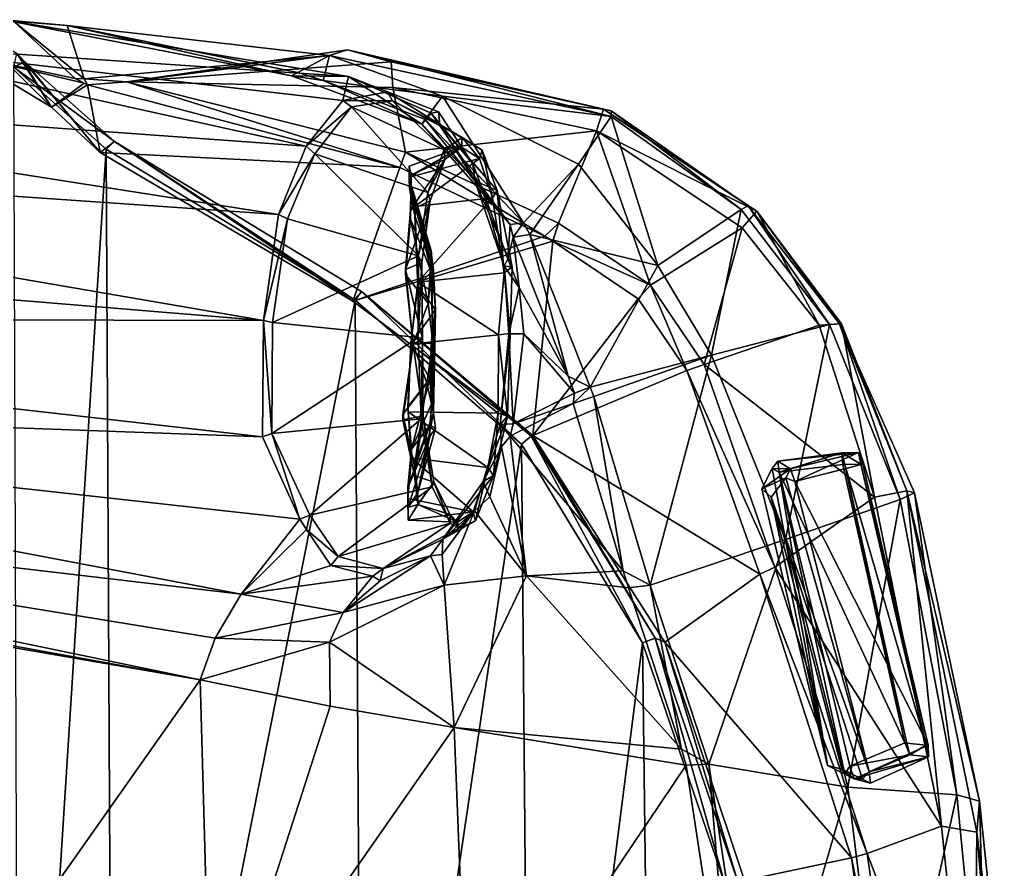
# Model space of a CAD drawing. Header units: metres. Extents: x -7 to 7, y -2.9 to 2.9.
# Drawn here: x 5.344 to 6.986, y 1.075 to 2.48 of the extents above; entities that cross this region are included whole.
import ezdxf

# ---------------------------------------------------------------- set-up
doc = ezdxf.new("R2010")
doc.units = ezdxf.units.M

msp = doc.modelspace()

# ---------------------------------------------------------------- linework, layer by layer
for points in [[(5.88721, 2.38617, -0.027063), (5.31767, 2.4796, -0.194826), (5.03715, 2.44308, 0.310206)], [(5.31767, 2.4796, -0.194826), (5.88721, 2.38617, -0.027063), (5.79309, 2.38686, -0.208376)], [(5.31767, 2.4796, -0.194826), (5.79309, 2.38686, -0.208376), (5.42245, 2.47029, -0.235741)], [(5.33327, 2.47736, -0.23394), (5.31767, 2.4796, -0.194826), (5.42245, 2.47029, -0.235741)], [(5.2534, 2.42108, -0.739787), (5.33327, 2.47736, -0.23394), (5.43533, 2.38238, -0.748806)], [(5.3963, 2.33546, -1.00259), (5.25826, 2.47134, -0.819802), (5.2534, 2.42108, -0.739787)], [(5.25826, 2.47134, -0.819802), (5.3963, 2.33546, -1.00259), (5.33909, 2.4238, -1.30015)], [(5.43533, 2.38238, -0.748806), (5.33327, 2.47736, -0.23394), (5.45036, 2.3819, -0.73064)], [(5.42245, 2.47029, -0.235741), (5.45036, 2.3819, -0.73064), (5.33327, 2.47736, -0.23394)], [(5.80356, 2.39237, -0.246934), (5.85564, 2.42059, -0.332544), (5.42245, 2.47029, -0.235741)], [(5.85564, 2.42059, -0.332544), (5.45036, 2.3819, -0.73064), (5.42245, 2.47029, -0.235741)], [(5.42245, 2.47029, -0.235741), (5.79309, 2.38686, -0.208376), (5.80356, 2.39237, -0.246934)], [(5.81744, 2.27065, 0.468391), (5.03715, 2.44308, 0.310206), (4.38885, 2.37422, 0.600226)], [(5.87757, 2.34641, 0.312729), (5.88721, 2.38617, -0.027063), (5.03715, 2.44308, 0.310206)], [(5.03715, 2.44308, 0.310206), (5.81744, 2.27065, 0.468391), (5.87757, 2.34641, 0.312729)], [(5.52044, 2.37684, -0.744108), (5.88574, 2.42997, -0.424385), (5.95794, 2.41, -0.647994)], [(5.52044, 2.37684, -0.744108), (5.85564, 2.42059, -0.332544), (5.88574, 2.42997, -0.424385)], [(6.32128, 2.31966, -0.350975), (5.88574, 2.42997, -0.424385), (5.85564, 2.42059, -0.332544)], [(5.88574, 2.42997, -0.424385), (6.32128, 2.31966, -0.350975), (6.32148, 2.32911, -0.424405)], [(6.32148, 2.32911, -0.424405), (5.95794, 2.41, -0.647994), (5.88574, 2.42997, -0.424385)], [(5.45041, 2.37497, -0.769), (5.2534, 2.42108, -0.739787), (5.43533, 2.38238, -0.748806)], [(5.2534, 2.42108, -0.739787), (5.45041, 2.37497, -0.769), (5.3963, 2.33546, -1.00259)], [(5.33909, 2.4238, -1.30015), (5.35205, 2.41023, -1.30528), (5.33394, 2.4013, -1.31795)], [(5.35205, 2.41023, -1.30528), (5.33909, 2.4238, -1.30015), (5.34563, 2.41667, -1.30074)], [(5.33909, 2.4238, -1.30015), (5.3963, 2.33546, -1.00259), (5.34563, 2.41667, -1.30074)], [(5.34563, 2.41667, -1.30074), (5.47668, 2.26016, -1.11793), (5.35205, 2.41023, -1.30528)], [(5.47668, 2.26016, -1.11793), (5.34563, 2.41667, -1.30074), (5.3963, 2.33546, -1.00259)], [(5.85564, 2.42059, -0.332544), (5.52044, 2.37684, -0.744108), (5.45036, 2.3819, -0.73064)], [(5.8453, 2.3793, -0.245663), (5.85564, 2.42059, -0.332544), (5.80356, 2.39237, -0.246934)], [(6.04276, 2.35336, -0.303014), (5.85564, 2.42059, -0.332544), (5.8453, 2.3793, -0.245663)], [(6.04276, 2.35336, -0.303014), (6.32128, 2.31966, -0.350975), (5.85564, 2.42059, -0.332544)], [(5.50044, 2.27827, -1.36819), (5.33394, 2.4013, -1.31795), (5.35205, 2.41023, -1.30528)], [(5.48645, 2.26574, -1.38755), (5.33394, 2.4013, -1.31795), (5.50044, 2.27827, -1.36819)], [(5.48645, 2.26574, -1.38755), (5.34239, 0, -1.31907), (5.33394, 2.4013, -1.31795)], [(5.50044, 2.27827, -1.36819), (5.35205, 2.41023, -1.30528), (5.47668, 2.26016, -1.11793)], [(5.52044, 2.37684, -0.744108), (5.95794, 2.41, -0.647994), (5.9602, 2.36755, -0.727463)], [(6.3088, 2.33189, -0.648006), (5.9602, 2.36755, -0.727463), (5.95794, 2.41, -0.647994)], [(5.95794, 2.41, -0.647994), (6.32148, 2.32911, -0.424405), (6.3088, 2.33189, -0.648006)], [(5.45603, 2.37194, -0.769387), (5.43533, 2.38238, -0.748806), (5.45036, 2.3819, -0.73064)], [(5.43533, 2.38238, -0.748806), (5.45603, 2.37194, -0.769387), (5.45041, 2.37497, -0.769)], [(5.45603, 2.37194, -0.769387), (5.45036, 2.3819, -0.73064), (5.52044, 2.37684, -0.744108)], [(5.79309, 2.38686, -0.208376), (5.8453, 2.3793, -0.245663), (5.80356, 2.39237, -0.246934)], [(5.88721, 2.38617, -0.027063), (6.00839, 2.30715, -0.21572), (5.79309, 2.38686, -0.208376)], [(5.79309, 2.38686, -0.208376), (6.00839, 2.30715, -0.21572), (5.8453, 2.3793, -0.245663)], [(5.88721, 2.38617, -0.027063), (5.87757, 2.34641, 0.312729), (5.95156, 2.36037, 0.184001)], [(6.03578, 2.32732, 0.027874), (5.88721, 2.38617, -0.027063), (5.95156, 2.36037, 0.184001)], [(6.02352, 2.3254, -0.085141), (6.00839, 2.30715, -0.21572), (5.88721, 2.38617, -0.027063)], [(5.88721, 2.38617, -0.027063), (6.03578, 2.32732, 0.027874), (6.02352, 2.3254, -0.085141)], [(5.77132, 2.15752, 0.572927), (4.38885, 2.37422, 0.600226), (4.02586, 2.27837, 0.710255)], [(4.38885, 2.37422, 0.600226), (5.77132, 2.15752, 0.572927), (5.81744, 2.27065, 0.468391)], [(5.45603, 2.37194, -0.769387), (5.3963, 2.33546, -1.00259), (5.45041, 2.37497, -0.769)], [(5.47668, 2.26016, -1.11793), (5.3963, 2.33546, -1.00259), (5.45603, 2.37194, -0.769387)], [(5.52044, 2.37684, -0.744108), (5.97175, 2.23556, -0.826827), (5.45603, 2.37194, -0.769387)], [(5.97175, 2.23556, -0.826827), (5.47668, 2.26016, -1.11793), (5.45603, 2.37194, -0.769387)], [(5.9602, 2.36755, -0.727463), (5.98151, 2.26065, -0.800653), (5.52044, 2.37684, -0.744108)], [(5.97175, 2.23556, -0.826827), (5.52044, 2.37684, -0.744108), (5.98151, 2.26065, -0.800653)], [(6.01372, 2.31456, -0.250856), (6.04276, 2.35336, -0.303014), (5.8453, 2.3793, -0.245663)], [(5.8453, 2.3793, -0.245663), (6.00839, 2.30715, -0.21572), (6.01372, 2.31456, -0.250856)], [(6.29693, 2.29595, -0.727467), (5.98151, 2.26065, -0.800653), (5.9602, 2.36755, -0.727463)], [(5.9602, 2.36755, -0.727463), (6.3088, 2.33189, -0.648006), (6.29693, 2.29595, -0.727467)], [(5.95156, 2.36037, 0.184001), (5.87757, 2.34641, 0.312729), (5.95992, 2.34586, 0.203055)], [(6.03578, 2.32732, 0.027874), (5.95156, 2.36037, 0.184001), (6.03837, 2.30671, 0.049774)], [(6.03837, 2.30671, 0.049774), (5.95156, 2.36037, 0.184001), (5.95992, 2.34586, 0.203055)], [(6.17658, 2.14403, -0.259819), (6.04276, 2.35336, -0.303014), (6.01372, 2.31456, -0.250856)], [(6.26754, 2.241, -0.303013), (6.32128, 2.31966, -0.350975), (6.04276, 2.35336, -0.303014)], [(6.04276, 2.35336, -0.303014), (6.17658, 2.14403, -0.259819), (6.26754, 2.241, -0.303013)], [(5.87757, 2.34641, 0.312729), (5.81744, 2.27065, 0.468391), (5.8922, 2.33566, 0.315425)], [(5.8922, 2.33566, 0.315425), (5.81744, 2.27065, 0.468391), (5.83137, 2.25832, 0.47012)], [(6.01814, 2.19408, 0.451953), (5.8922, 2.33566, 0.315425), (5.83137, 2.25832, 0.47012)], [(5.95992, 2.34586, 0.203055), (5.87757, 2.34641, 0.312729), (5.8922, 2.33566, 0.315425)], [(6.04555, 2.26493, 0.337842), (5.95992, 2.34586, 0.203055), (5.8922, 2.33566, 0.315425)], [(5.8922, 2.33566, 0.315425), (6.01814, 2.19408, 0.451953), (6.04555, 2.26493, 0.337842)], [(6.07522, 2.28487, 0.231), (6.03837, 2.30671, 0.049774), (5.95992, 2.34586, 0.203055)], [(5.95992, 2.34586, 0.203055), (6.04555, 2.26493, 0.337842), (6.07522, 2.28487, 0.231)], [(6.56213, 2.1632, -0.648007), (6.29693, 2.29595, -0.727467), (6.3088, 2.33189, -0.648006)], [(6.54789, 2.17213, -0.424416), (6.3088, 2.33189, -0.648006), (6.32148, 2.32911, -0.424405)], [(6.3088, 2.33189, -0.648006), (6.54789, 2.17213, -0.424416), (6.56213, 2.1632, -0.648007)], [(6.10683, 2.20396, -0.100036), (6.00839, 2.30715, -0.21572), (6.02352, 2.3254, -0.085141)], [(6.09254, 2.24155, -0.080514), (6.02352, 2.3254, -0.085141), (6.03578, 2.32732, 0.027874)], [(6.10683, 2.20396, -0.100036), (6.02352, 2.3254, -0.085141), (6.09254, 2.24155, -0.080514)], [(6.03837, 2.30671, 0.049774), (6.09254, 2.24155, -0.080514), (6.03578, 2.32732, 0.027874)], [(6.3985, 2.07325, -0.303011), (6.32128, 2.31966, -0.350975), (6.26754, 2.241, -0.303013)], [(6.53593, 2.16605, -0.350975), (6.32148, 2.32911, -0.424405), (6.32128, 2.31966, -0.350975)], [(6.32128, 2.31966, -0.350975), (6.3985, 2.07325, -0.303011), (6.53593, 2.16605, -0.350975)], [(6.32148, 2.32911, -0.424405), (6.53593, 2.16605, -0.350975), (6.54789, 2.17213, -0.424416)], [(6.00839, 2.30715, -0.21572), (6.15421, 2.14099, -0.23202), (6.01372, 2.31456, -0.250856)], [(6.00839, 2.30715, -0.21572), (6.10683, 2.20396, -0.100036), (6.15421, 2.14099, -0.23202)], [(6.01372, 2.31456, -0.250856), (6.15421, 2.14099, -0.23202), (6.17658, 2.14403, -0.259819)], [(6.10828, 2.26426, 0.096386), (6.13295, 2.1972, 0.003499), (6.03837, 2.30671, 0.049774)], [(6.03837, 2.30671, 0.049774), (6.13295, 2.1972, 0.003499), (6.09606, 2.21325, -0.062831)], [(6.03837, 2.30671, 0.049774), (6.07522, 2.28487, 0.231), (6.10828, 2.26426, 0.096386)], [(6.09254, 2.24155, -0.080514), (6.03837, 2.30671, 0.049774), (6.09606, 2.21325, -0.062831)], [(5.98151, 2.26065, -0.800653), (6.29693, 2.29595, -0.727467), (6.23413, 2.14356, -0.800653)], [(6.04555, 2.26493, 0.337842), (6.07385, 2.26898, 0.232135), (6.07522, 2.28487, 0.231)], [(6.07385, 2.26898, 0.232135), (6.1038, 2.25014, 0.106603), (6.07522, 2.28487, 0.231)], [(6.07522, 2.28487, 0.231), (6.1038, 2.25014, 0.106603), (6.10828, 2.26426, 0.096386)], [(6.29693, 2.29595, -0.727467), (6.3863, 2.04063, -0.800653), (6.23413, 2.14356, -0.800653)], [(6.53798, 2.13595, -0.727466), (6.3863, 2.04063, -0.800653), (6.29693, 2.29595, -0.727467)], [(6.29693, 2.29595, -0.727467), (6.56213, 2.1632, -0.648007), (6.53798, 2.13595, -0.727466)], [(5.7465, 1.98253, 0.622649), (4.02586, 2.27837, 0.710255), (4.02454, 2.12474, 0.761832)], [(4.02586, 2.27837, 0.710255), (5.7465, 1.98253, 0.622649), (5.77132, 2.15752, 0.572927)], [(5.34239, 0, -1.31907), (5.48645, 2.26574, -1.38755), (5.49795, 0, -1.43199)], [(5.89452, 2.01462, -1.19202), (5.50044, 2.27827, -1.36819), (5.47668, 2.26016, -1.11793)], [(5.50044, 2.27827, -1.36819), (5.89837, 2.01588, -1.38753), (5.48645, 2.26574, -1.38755)], [(5.89837, 2.01588, -1.38753), (5.49795, 0, -1.43199), (5.48645, 2.26574, -1.38755)], [(5.89837, 2.01588, -1.38753), (5.50044, 2.27827, -1.36819), (5.9087, 2.03054, -1.36819)], [(5.50044, 2.27827, -1.36819), (5.89452, 2.01462, -1.19202), (5.9087, 2.03054, -1.36819)], [(5.81744, 2.27065, 0.468391), (5.77132, 2.15752, 0.572927), (5.83137, 2.25832, 0.47012)], [(5.98769, 2.23767, 0.214725), (5.98824, 2.21969, 0.108487), (6.07385, 2.26898, 0.232135)], [(6.07385, 2.26898, 0.232135), (5.99062, 2.22262, 0.315754), (5.98769, 2.23767, 0.214725)], [(6.07385, 2.26898, 0.232135), (5.98824, 2.21969, 0.108487), (6.1038, 2.25014, 0.106603)], [(5.99062, 2.22262, 0.315754), (6.07385, 2.26898, 0.232135), (6.04623, 2.24854, 0.334601)], [(6.04623, 2.24854, 0.334601), (6.07385, 2.26898, 0.232135), (6.04555, 2.26493, 0.337842)], [(5.47668, 2.26016, -1.11793), (5.97175, 2.23556, -0.826827), (5.89452, 2.01462, -1.19202)], [(5.83137, 2.25832, 0.47012), (5.77132, 2.15752, 0.572927), (5.78614, 2.15075, 0.567888)], [(6.00305, 2.08933, 0.528385), (5.83137, 2.25832, 0.47012), (5.78614, 2.15075, 0.567888)], [(5.83137, 2.25832, 0.47012), (6.00305, 2.08933, 0.528385), (6.01814, 2.19408, 0.451953)], [(5.98151, 2.26065, -0.800653), (6.21162, 2.1221, -0.826828), (5.97175, 2.23556, -0.826827)], [(6.21162, 2.1221, -0.826828), (5.98151, 2.26065, -0.800653), (6.23413, 2.14356, -0.800653)], [(5.98824, 2.21969, 0.108487), (5.99673, 2.17094, 0.021617), (6.1038, 2.25014, 0.106603)], [(6.1038, 2.25014, 0.106603), (5.99673, 2.17094, 0.021617), (6.12508, 2.18523, 0.017271)], [(6.01814, 2.19408, 0.451953), (6.04623, 2.24854, 0.334601), (6.04555, 2.26493, 0.337842)], [(6.1038, 2.25014, 0.106603), (6.12508, 2.18523, 0.017271), (6.10828, 2.26426, 0.096386)], [(6.10828, 2.26426, 0.096386), (6.12508, 2.18523, 0.017271), (6.13295, 2.1972, 0.003499)], [(6.21162, 2.1221, -0.826828), (5.89452, 2.01462, -1.19202), (5.97175, 2.23556, -0.826827)], [(5.98769, 2.23767, 0.214725), (5.99067, 2.20341, 0.308927), (5.98768, 2.21742, 0.214926)], [(5.98817, 2.20053, 0.115243), (5.98769, 2.23767, 0.214725), (5.98768, 2.21742, 0.214926)], [(5.98824, 2.21969, 0.108487), (5.98769, 2.23767, 0.214725), (5.98817, 2.20053, 0.115243)], [(5.99067, 2.20341, 0.308927), (5.98769, 2.23767, 0.214725), (5.99062, 2.22262, 0.315754)], [(5.98966, 2.16505, 0.412889), (6.04623, 2.24854, 0.334601), (6.02225, 2.18059, 0.438539)], [(6.04623, 2.24854, 0.334601), (5.98966, 2.16505, 0.412889), (5.99062, 2.22262, 0.315754)], [(6.02225, 2.18059, 0.438539), (6.04623, 2.24854, 0.334601), (6.01814, 2.19408, 0.451953)], [(6.09606, 2.21325, -0.062831), (6.10683, 2.20396, -0.100036), (6.09254, 2.24155, -0.080514)], [(6.18666, 2.12467, -0.25773), (6.26754, 2.241, -0.303013), (6.17658, 2.14403, -0.259819)], [(6.3985, 2.07325, -0.303011), (6.26754, 2.241, -0.303013), (6.18666, 2.12467, -0.25773)], [(5.98768, 2.21742, 0.214926), (6.02445, 2.09424, 0.268154), (6.02273, 2.10226, 0.214314)], [(5.98817, 2.20053, 0.115243), (5.98768, 2.21742, 0.214926), (6.02301, 2.09259, 0.15722)], [(6.02445, 2.09424, 0.268154), (5.98768, 2.21742, 0.214926), (5.99067, 2.20341, 0.308927)], [(6.02301, 2.09259, 0.15722), (5.98768, 2.21742, 0.214926), (6.02273, 2.10226, 0.214314)], [(5.9966, 2.15594, 0.035747), (5.98824, 2.21969, 0.108487), (5.98817, 2.20053, 0.115243)], [(5.99673, 2.17094, 0.021617), (5.98824, 2.21969, 0.108487), (5.9966, 2.15594, 0.035747)], [(5.98978, 2.14986, 0.399271), (5.99062, 2.22262, 0.315754), (5.98966, 2.16505, 0.412889)], [(5.99062, 2.22262, 0.315754), (5.98978, 2.14986, 0.399271), (5.99067, 2.20341, 0.308927)], [(5.9966, 2.15594, 0.035747), (5.98817, 2.20053, 0.115243), (6.02784, 2.06704, 0.111688)], [(6.02784, 2.06704, 0.111688), (5.98817, 2.20053, 0.115243), (6.02301, 2.09259, 0.15722)], [(6.02393, 2.06357, 0.319899), (5.99067, 2.20341, 0.308927), (5.98978, 2.14986, 0.399271)], [(5.99067, 2.20341, 0.308927), (6.02393, 2.06357, 0.319899), (6.02445, 2.09424, 0.268154)], [(6.13295, 2.1972, 0.003499), (6.15776, 2.07098, -0.086109), (6.09606, 2.21325, -0.062831)], [(6.09606, 2.21325, -0.062831), (6.15776, 2.07098, -0.086109), (6.14458, 2.07256, -0.129635)], [(6.09606, 2.21325, -0.062831), (6.14458, 2.07256, -0.129635), (6.10683, 2.20396, -0.100036)], [(6.15068, 2.08441, -0.157817), (6.15421, 2.14099, -0.23202), (6.10683, 2.20396, -0.100036)], [(6.10683, 2.20396, -0.100036), (6.14458, 2.07256, -0.129635), (6.15068, 2.08441, -0.157817)], [(5.99673, 2.17094, 0.021617), (6.00195, 2.04609, -0.058689), (6.12508, 2.18523, 0.017271)], [(6.12508, 2.18523, 0.017271), (6.00195, 2.04609, -0.058689), (6.14453, 2.06146, -0.066966)], [(6.00305, 2.08933, 0.528385), (6.02225, 2.18059, 0.438539), (6.01814, 2.19408, 0.451953)], [(6.12508, 2.18523, 0.017271), (6.14453, 2.06146, -0.066966), (6.13295, 2.1972, 0.003499)], [(6.13295, 2.1972, 0.003499), (6.14453, 2.06146, -0.066966), (6.15776, 2.07098, -0.086109)], [(5.98112, 2.0669, 0.486441), (6.02225, 2.18059, 0.438539), (6.00838, 2.07827, 0.512104)], [(6.02225, 2.18059, 0.438539), (5.98112, 2.0669, 0.486441), (5.98966, 2.16505, 0.412889)], [(5.9966, 2.15594, 0.035747), (6.00195, 2.04609, -0.058689), (5.99673, 2.17094, 0.021617)], [(6.00838, 2.07827, 0.512104), (6.02225, 2.18059, 0.438539), (6.00305, 2.08933, 0.528385)], [(6.68214, 1.9761, -0.350979), (6.54789, 2.17213, -0.424416), (6.53593, 2.16605, -0.350975)], [(6.54789, 2.17213, -0.424416), (6.68214, 1.9761, -0.350979), (6.69891, 1.97686, -0.424405)], [(6.69891, 1.97686, -0.424405), (6.56213, 2.1632, -0.648007), (6.54789, 2.17213, -0.424416)], [(5.77132, 2.15752, 0.572927), (5.7465, 1.98253, 0.622649), (5.78614, 2.15075, 0.567888)], [(5.78614, 2.15075, 0.567888), (5.7465, 1.98253, 0.622649), (5.76163, 1.97889, 0.616111)], [(5.76163, 1.97889, 0.616111), (6.00305, 2.08933, 0.528385), (5.78614, 2.15075, 0.567888)], [(5.9813, 2.0585, 0.467653), (5.98966, 2.16505, 0.412889), (5.98112, 2.0669, 0.486441)], [(5.98966, 2.16505, 0.412889), (5.9813, 2.0585, 0.467653), (5.98978, 2.14986, 0.399271)], [(6.00195, 2.04609, -0.058689), (5.9966, 2.15594, 0.035747), (6.00177, 2.03915, -0.03931)], [(6.02784, 2.06704, 0.111688), (6.00177, 2.03915, -0.03931), (5.9966, 2.15594, 0.035747)], [(6.48697, 1.92512, -0.303011), (6.53593, 2.16605, -0.350975), (6.3985, 2.07325, -0.303011)], [(6.53593, 2.16605, -0.350975), (6.48697, 1.92512, -0.303011), (6.68214, 1.9761, -0.350979)], [(6.56213, 2.1632, -0.648007), (6.66514, 1.97451, -0.727465), (6.53798, 2.13595, -0.727466)], [(6.70208, 1.97682, -0.648009), (6.66514, 1.97451, -0.727465), (6.56213, 2.1632, -0.648007)], [(6.56213, 2.1632, -0.648007), (6.69891, 1.97686, -0.424405), (6.70208, 1.97682, -0.648009)], [(6.01907, 2.01124, 0.359066), (5.98978, 2.14986, 0.399271), (5.9813, 2.0585, 0.467653)], [(5.98978, 2.14986, 0.399271), (6.01907, 2.01124, 0.359066), (6.02393, 2.06357, 0.319899)], [(6.15421, 2.14099, -0.23202), (6.15068, 2.08441, -0.157817), (6.15916, 2.12043, -0.234437)], [(6.15916, 2.12043, -0.234437), (6.17658, 2.14403, -0.259819), (6.15421, 2.14099, -0.23202)], [(6.17658, 2.14403, -0.259819), (6.15916, 2.12043, -0.234437), (6.18666, 2.12467, -0.25773)], [(6.23413, 2.14356, -0.800653), (6.22503, 2.11361, -0.826827), (6.21162, 2.1221, -0.826828)], [(6.23413, 2.14356, -0.800653), (6.3863, 2.04063, -0.800653), (6.22503, 2.11361, -0.826827)], [(6.53798, 2.13595, -0.727466), (6.47474, 1.90961, -0.800653), (6.3863, 2.04063, -0.800653)], [(6.66514, 1.97451, -0.727465), (6.47474, 1.90961, -0.800653), (6.53798, 2.13595, -0.727466)], [(4.0147, 1.98619, 0.746712), (5.7465, 1.98253, 0.622649), (4.02454, 2.12474, 0.761832)], [(6.22503, 2.11361, -0.826827), (5.89452, 2.01462, -1.19202), (6.21162, 2.1221, -0.826828)], [(6.16951, 2.0372, -0.174251), (6.15916, 2.12043, -0.234437), (6.15068, 2.08441, -0.157817)], [(6.15916, 2.12043, -0.234437), (6.25008, 1.89037, -0.224911), (6.18666, 2.12467, -0.25773)], [(6.25008, 1.89037, -0.224911), (6.15916, 2.12043, -0.234437), (6.16951, 2.0372, -0.174251)], [(6.28654, 1.87194, -0.247266), (6.3985, 2.07325, -0.303011), (6.18666, 2.12467, -0.25773)], [(6.18666, 2.12467, -0.25773), (6.25008, 1.89037, -0.224911), (6.28654, 1.87194, -0.247266)], [(6.19163, 1.7921, -1.21281), (5.89452, 2.01462, -1.19202), (6.22503, 2.11361, -0.826827)], [(6.02273, 2.10226, 0.214314), (6.02784, 2.06704, 0.111688), (6.02301, 2.09259, 0.15722)], [(6.02273, 2.10226, 0.214314), (6.0308, 2.00015, 0.068698), (6.02784, 2.06704, 0.111688)], [(6.02635, 1.94513, 0.372244), (6.02273, 2.10226, 0.214314), (6.02445, 2.09424, 0.268154)], [(6.02635, 1.94513, 0.372244), (6.0308, 2.00015, 0.068698), (6.02273, 2.10226, 0.214314)], [(6.36574, 2.01813, -0.826827), (6.19163, 1.7921, -1.21281), (6.22503, 2.11361, -0.826827)], [(6.22503, 2.11361, -0.826827), (6.3863, 2.04063, -0.800653), (6.36574, 2.01813, -0.826827)], [(6.00221, 1.95424, 0.554858), (6.00305, 2.08933, 0.528385), (5.76163, 1.97889, 0.616111)], [(6.00221, 1.95424, 0.554858), (6.00838, 2.07827, 0.512104), (6.00305, 2.08933, 0.528385)], [(6.01907, 2.01124, 0.359066), (6.02445, 2.09424, 0.268154), (6.02393, 2.06357, 0.319899)], [(6.02635, 1.94513, 0.372244), (6.02445, 2.09424, 0.268154), (6.01907, 2.01124, 0.359066)], [(6.00973, 1.95271, 0.538199), (5.98112, 2.0669, 0.486441), (6.00838, 2.07827, 0.512104)], [(6.00973, 1.95271, 0.538199), (6.00838, 2.07827, 0.512104), (6.00221, 1.95424, 0.554858)], [(6.14453, 2.06146, -0.066966), (6.15414, 1.96077, -0.108212), (6.15776, 2.07098, -0.086109)], [(6.14458, 2.07256, -0.129635), (6.16951, 2.0372, -0.174251), (6.15068, 2.08441, -0.157817)], [(6.15776, 2.07098, -0.086109), (6.15414, 1.96077, -0.108212), (6.14458, 2.07256, -0.129635)], [(6.14458, 2.07256, -0.129635), (6.15414, 1.96077, -0.108212), (6.15195, 1.96036, -0.153327)], [(6.14458, 2.07256, -0.129635), (6.15195, 1.96036, -0.153327), (6.16951, 2.0372, -0.174251)], [(6.28654, 1.87194, -0.247266), (6.48697, 1.92512, -0.303011), (6.3985, 2.07325, -0.303011)], [(5.9938, 1.9426, 0.511295), (5.98112, 2.0669, 0.486441), (6.00973, 1.95271, 0.538199)], [(5.98112, 2.0669, 0.486441), (5.9938, 1.9426, 0.511295), (5.9813, 2.0585, 0.467653)], [(5.9813, 2.0585, 0.467653), (5.9938, 1.9426, 0.511295), (5.99399, 1.94308, 0.490662)], [(5.9813, 2.0585, 0.467653), (5.99399, 1.94308, 0.490662), (6.01907, 2.01124, 0.359066)], [(6.00177, 2.03915, -0.03931), (6.02784, 2.06704, 0.111688), (6.0308, 2.00015, 0.068698)], [(6.00195, 2.04609, -0.058689), (6.13533, 1.95883, -0.08613), (6.14453, 2.06146, -0.066966)], [(6.15414, 1.96077, -0.108212), (6.14453, 2.06146, -0.066966), (6.13533, 1.95883, -0.08613)], [(5.99014, 1.94327, -0.070664), (6.00177, 2.03915, -0.03931), (5.98995, 1.94412, -0.050422)], [(6.0308, 2.00015, 0.068698), (5.98995, 1.94412, -0.050422), (6.00177, 2.03915, -0.03931)], [(6.13533, 1.95883, -0.08613), (6.00195, 2.04609, -0.058689), (5.99014, 1.94327, -0.070664)], [(6.00177, 2.03915, -0.03931), (5.99014, 1.94327, -0.070664), (6.00195, 2.04609, -0.058689)], [(6.16951, 2.0372, -0.174251), (6.15195, 1.96036, -0.153327), (6.17718, 1.96023, -0.174806)], [(6.17718, 1.96023, -0.174806), (6.25008, 1.89037, -0.224911), (6.16951, 2.0372, -0.174251)], [(6.3863, 2.04063, -0.800653), (6.4464, 1.89957, -0.826828), (6.36574, 2.01813, -0.826827)], [(6.4464, 1.89957, -0.826828), (6.3863, 2.04063, -0.800653), (6.47474, 1.90961, -0.800653)], [(6.19163, 1.7921, -1.21281), (5.9087, 2.03054, -1.36819), (5.89452, 2.01462, -1.19202)], [(5.9087, 2.03054, -1.36819), (6.17328, 1.7782, -1.38749), (5.89837, 2.01588, -1.38753)], [(6.17328, 1.7782, -1.38749), (5.9087, 2.03054, -1.36819), (6.18899, 1.79141, -1.36819)], [(5.9087, 2.03054, -1.36819), (6.19163, 1.7921, -1.21281), (6.18899, 1.79141, -1.36819)], [(5.49795, 0, -1.43199), (5.89837, 2.01588, -1.38753), (5.91012, 0, -1.41122)], [(6.17328, 1.7782, -1.38749), (5.91012, 0, -1.41122), (5.89837, 2.01588, -1.38753)], [(6.01907, 2.01124, 0.359066), (5.99399, 1.94308, 0.490662), (6.02635, 1.94513, 0.372244)], [(6.4464, 1.89957, -0.826828), (6.19163, 1.7921, -1.21281), (6.36574, 2.01813, -0.826827)], [(5.98995, 1.94412, -0.050422), (6.0308, 2.00015, 0.068698), (6.02403, 1.94573, 0.062333)], [(6.0308, 2.00015, 0.068698), (6.02475, 1.84581, 0.103784), (6.02403, 1.94573, 0.062333)], [(6.0308, 2.00015, 0.068698), (6.02757, 1.83001, 0.322669), (6.02475, 1.84581, 0.103784)], [(6.02635, 1.94513, 0.372244), (6.02757, 1.83001, 0.322669), (6.0308, 2.00015, 0.068698)], [(4.00593, 1.85369, 0.686604), (5.74496, 1.79006, 0.590798), (4.0147, 1.98619, 0.746712)], [(5.74496, 1.79006, 0.590798), (5.7465, 1.98253, 0.622649), (4.0147, 1.98619, 0.746712)], [(5.76066, 1.79572, 0.585585), (5.7465, 1.98253, 0.622649), (5.74496, 1.79006, 0.590798)], [(5.7465, 1.98253, 0.622649), (5.76066, 1.79572, 0.585585), (5.76163, 1.97889, 0.616111)], [(5.76066, 1.79572, 0.585585), (6.00221, 1.95424, 0.554858), (5.76163, 1.97889, 0.616111)], [(6.75661, 1.69034, -0.727468), (6.47474, 1.90961, -0.800653), (6.66514, 1.97451, -0.727465)], [(6.60953, 1.62052, -0.303013), (6.68214, 1.9761, -0.350979), (6.48697, 1.92512, -0.303011)], [(6.68214, 1.9761, -0.350979), (6.60953, 1.62052, -0.303013), (6.79867, 1.68653, -0.35098)], [(6.70208, 1.97682, -0.648009), (6.75661, 1.69034, -0.727468), (6.66514, 1.97451, -0.727465)], [(6.79867, 1.68653, -0.35098), (6.69891, 1.97686, -0.424405), (6.68214, 1.9761, -0.350979)], [(6.69891, 1.97686, -0.424405), (6.79867, 1.68653, -0.35098), (6.82252, 1.69773, -0.424417)], [(6.82252, 1.69773, -0.424417), (6.80977, 1.70051, -0.648008), (6.69891, 1.97686, -0.424405)], [(6.69891, 1.97686, -0.424405), (6.80977, 1.70051, -0.648008), (6.70208, 1.97682, -0.648009)], [(6.80977, 1.70051, -0.648008), (6.75661, 1.69034, -0.727468), (6.70208, 1.97682, -0.648009)], [(6.00221, 1.95424, 0.554858), (5.76066, 1.79572, 0.585585), (6.00712, 1.81969, 0.515476)], [(5.99014, 1.94327, -0.070664), (6.13447, 1.82948, -0.052634), (6.13533, 1.95883, -0.08613)], [(6.00221, 1.95424, 0.554858), (6.00712, 1.81969, 0.515476), (6.00973, 1.95271, 0.538199)], [(6.15009, 1.82435, -0.072114), (6.13533, 1.95883, -0.08613), (6.13447, 1.82948, -0.052634)], [(6.13533, 1.95883, -0.08613), (6.15009, 1.82435, -0.072114), (6.15414, 1.96077, -0.108212)], [(6.15414, 1.96077, -0.108212), (6.13794, 1.81072, -0.124631), (6.15195, 1.96036, -0.153327)], [(6.13794, 1.81072, -0.124631), (6.15414, 1.96077, -0.108212), (6.15009, 1.82435, -0.072114)], [(6.15923, 1.81137, -0.147806), (6.15195, 1.96036, -0.153327), (6.13794, 1.81072, -0.124631)], [(6.15195, 1.96036, -0.153327), (6.15923, 1.81137, -0.147806), (6.17718, 1.96023, -0.174806)], [(6.15923, 1.81137, -0.147806), (6.26059, 1.86239, -0.233926), (6.17718, 1.96023, -0.174806)], [(6.25008, 1.89037, -0.224911), (6.17718, 1.96023, -0.174806), (6.26059, 1.86239, -0.233926)], [(5.9938, 1.9426, 0.511295), (5.97677, 1.81842, 0.480176), (5.99399, 1.94308, 0.490662)], [(5.99399, 1.94308, 0.490662), (5.97677, 1.81842, 0.480176), (5.97694, 1.82681, 0.461422)], [(5.97677, 1.81842, 0.480176), (5.9938, 1.9426, 0.511295), (6.01036, 1.82468, 0.501101)], [(6.01658, 1.87854, 0.355497), (5.99399, 1.94308, 0.490662), (5.97694, 1.82681, 0.461422)], [(5.98549, 1.83949, -0.029485), (5.99014, 1.94327, -0.070664), (5.98995, 1.94412, -0.050422)], [(5.98549, 1.83949, -0.029485), (5.98995, 1.94412, -0.050422), (6.02147, 1.8858, 0.074325)], [(5.98566, 1.8312, -0.048249), (5.99014, 1.94327, -0.070664), (5.98549, 1.83949, -0.029485)], [(6.13447, 1.82948, -0.052634), (5.99014, 1.94327, -0.070664), (5.98566, 1.8312, -0.048249)], [(6.02147, 1.8858, 0.074325), (5.98995, 1.94412, -0.050422), (6.02403, 1.94573, 0.062333)], [(6.01036, 1.82468, 0.501101), (5.9938, 1.9426, 0.511295), (6.00973, 1.95271, 0.538199)], [(5.99399, 1.94308, 0.490662), (6.01658, 1.87854, 0.355497), (6.02635, 1.94513, 0.372244)], [(6.00973, 1.95271, 0.538199), (6.00712, 1.81969, 0.515476), (6.01036, 1.82468, 0.501101)], [(6.02757, 1.83001, 0.322669), (6.02635, 1.94513, 0.372244), (6.01658, 1.87854, 0.355497)], [(6.02403, 1.94573, 0.062333), (6.02475, 1.84581, 0.103784), (6.02147, 1.8858, 0.074325)], [(6.48697, 1.92512, -0.303011), (6.28654, 1.87194, -0.247266), (6.29269, 1.85654, -0.246465)], [(6.38575, 1.54452, -0.249886), (6.48697, 1.92512, -0.303011), (6.29269, 1.85654, -0.246465)], [(6.48697, 1.92512, -0.303011), (6.38575, 1.54452, -0.249886), (6.60953, 1.62052, -0.303013)], [(6.47474, 1.90961, -0.800653), (6.59178, 1.57431, -0.800653), (6.4464, 1.89957, -0.826828)], [(6.47474, 1.90961, -0.800653), (6.75661, 1.69034, -0.727468), (6.59178, 1.57431, -0.800653)], [(6.56683, 1.56303, -0.826826), (6.19163, 1.7921, -1.21281), (6.4464, 1.89957, -0.826828)], [(6.28654, 1.87194, -0.247266), (6.25008, 1.89037, -0.224911), (6.26059, 1.86239, -0.233926)], [(6.4464, 1.89957, -0.826828), (6.59178, 1.57431, -0.800653), (6.56683, 1.56303, -0.826826)], [(5.97694, 1.82681, 0.461422), (5.99612, 1.74209, 0.404107), (6.01658, 1.87854, 0.355497)], [(6.02147, 1.8858, 0.074325), (5.99121, 1.76967, 0.021948), (5.98549, 1.83949, -0.029485)], [(5.99121, 1.76967, 0.021948), (6.02147, 1.8858, 0.074325), (6.02475, 1.84581, 0.103784)], [(6.01658, 1.87854, 0.355497), (5.99612, 1.74209, 0.404107), (6.02757, 1.83001, 0.322669)], [(6.28654, 1.87194, -0.247266), (6.25849, 1.84509, -0.230491), (6.29269, 1.85654, -0.246465)], [(6.28654, 1.87194, -0.247266), (6.26059, 1.86239, -0.233926), (6.25849, 1.84509, -0.230491)], [(6.26059, 1.86239, -0.233926), (6.15923, 1.81137, -0.147806), (6.25849, 1.84509, -0.230491)], [(6.25849, 1.84509, -0.230491), (6.34095, 1.56846, -0.233727), (6.29269, 1.85654, -0.246465)], [(6.29269, 1.85654, -0.246465), (6.34095, 1.56846, -0.233727), (6.38575, 1.54452, -0.249886)], [(3.97982, 1.73272, 0.596245), (5.7095, 1.52994, 0.27559), (4.00593, 1.85369, 0.686604)], [(5.7095, 1.52994, 0.27559), (5.8066, 1.65366, 0.484495), (4.00593, 1.85369, 0.686604)], [(5.8066, 1.65366, 0.484495), (5.74496, 1.79006, 0.590798), (4.00593, 1.85369, 0.686604)], [(5.99134, 1.75549, 0.007515), (5.98549, 1.83949, -0.029485), (5.99121, 1.76967, 0.021948)], [(5.98549, 1.83949, -0.029485), (5.99134, 1.75549, 0.007515), (5.98566, 1.8312, -0.048249)], [(6.02143, 1.80935, 0.151479), (5.99121, 1.76967, 0.021948), (6.02475, 1.84581, 0.103784)], [(6.02475, 1.84581, 0.103784), (6.02757, 1.83001, 0.322669), (6.02143, 1.80935, 0.151479)], [(6.34095, 1.56846, -0.233727), (6.25849, 1.84509, -0.230491), (6.15422, 1.79134, -0.141018)], [(6.15422, 1.79134, -0.141018), (6.25849, 1.84509, -0.230491), (6.15923, 1.81137, -0.147806)], [(5.97677, 1.81842, 0.480176), (5.99612, 1.74209, 0.404107), (5.97694, 1.82681, 0.461422)], [(6.01036, 1.82468, 0.501101), (5.99599, 1.72612, 0.417449), (5.97677, 1.81842, 0.480176)], [(5.98566, 1.8312, -0.048249), (6.11747, 1.73909, 0.002363), (6.13447, 1.82948, -0.052634)], [(6.11747, 1.73909, 0.002363), (5.98566, 1.8312, -0.048249), (5.99134, 1.75549, 0.007515)], [(5.99599, 1.72612, 0.417449), (6.01036, 1.82468, 0.501101), (6.02823, 1.71501, 0.418746)], [(5.99612, 1.74209, 0.404107), (6.00159, 1.69725, 0.30444), (6.02757, 1.83001, 0.322669)], [(6.02757, 1.83001, 0.322669), (6.00159, 1.69725, 0.30444), (6.0307, 1.80433, 0.265584)], [(6.02527, 1.70766, 0.429762), (6.01036, 1.82468, 0.501101), (6.00712, 1.81969, 0.515476)], [(6.02823, 1.71501, 0.418746), (6.01036, 1.82468, 0.501101), (6.02527, 1.70766, 0.429762)], [(6.02143, 1.80935, 0.151479), (6.02757, 1.83001, 0.322669), (6.0307, 1.80433, 0.265584)], [(6.15009, 1.82435, -0.072114), (6.10986, 1.71604, -0.061375), (6.13794, 1.81072, -0.124631)], [(6.10986, 1.71604, -0.061375), (6.15009, 1.82435, -0.072114), (6.12708, 1.72596, -0.012667)], [(6.12708, 1.72596, -0.012667), (6.13447, 1.82948, -0.052634), (6.11747, 1.73909, 0.002363)], [(6.13447, 1.82948, -0.052634), (6.12708, 1.72596, -0.012667), (6.15009, 1.82435, -0.072114)], [(5.82313, 1.66046, 0.482332), (6.00712, 1.81969, 0.515476), (5.76066, 1.79572, 0.585585)], [(6.02527, 1.70766, 0.429762), (6.00712, 1.81969, 0.515476), (5.82313, 1.66046, 0.482332)], [(5.99612, 1.74209, 0.404107), (5.97677, 1.81842, 0.480176), (5.99599, 1.72612, 0.417449)], [(5.98541, 1.70602, 0.105221), (5.99121, 1.76967, 0.021948), (6.02143, 1.80935, 0.151479)], [(6.02153, 1.79041, 0.202123), (5.98541, 1.70602, 0.105221), (6.02143, 1.80935, 0.151479)], [(6.02143, 1.80935, 0.151479), (6.0307, 1.80433, 0.265584), (6.02153, 1.79041, 0.202123)], [(6.10986, 1.71604, -0.061375), (6.13983, 1.77373, -0.123491), (6.13794, 1.81072, -0.124631)], [(6.13794, 1.81072, -0.124631), (6.15422, 1.79134, -0.141018), (6.15923, 1.81137, -0.147806)], [(6.15422, 1.79134, -0.141018), (6.13794, 1.81072, -0.124631), (6.13983, 1.77373, -0.123491)], [(5.74496, 1.79006, 0.590798), (5.8066, 1.65366, 0.484495), (5.76066, 1.79572, 0.585585)], [(5.76066, 1.79572, 0.585585), (5.8066, 1.65366, 0.484495), (5.82313, 1.66046, 0.482332)], [(5.98559, 1.67294, 0.193641), (5.98541, 1.70602, 0.105221), (6.02153, 1.79041, 0.202123)], [(6.02153, 1.79041, 0.202123), (6.00159, 1.69725, 0.30444), (5.98559, 1.67294, 0.193641)], [(6.00159, 1.69725, 0.30444), (6.02153, 1.79041, 0.202123), (6.0307, 1.80433, 0.265584)], [(6.18147, 1.56043, -0.112809), (6.15422, 1.79134, -0.141018), (6.13983, 1.77373, -0.123491)], [(6.18147, 1.56043, -0.112809), (6.34095, 1.56846, -0.233727), (6.15422, 1.79134, -0.141018)], [(6.18899, 1.79141, -1.36819), (6.37305, 1.44935, -1.38747), (6.17328, 1.7782, -1.38749)], [(6.19163, 1.7921, -1.21281), (6.39396, 1.45687, -1.36819), (6.18899, 1.79141, -1.36819)], [(6.37305, 1.44935, -1.38747), (6.18899, 1.79141, -1.36819), (6.39396, 1.45687, -1.36819)], [(6.41022, 1.45075, -1.21968), (6.39396, 1.45687, -1.36819), (6.19163, 1.7921, -1.21281)], [(6.19163, 1.7921, -1.21281), (6.56683, 1.56303, -0.826826), (6.41022, 1.45075, -1.21968)], [(5.91012, 0, -1.41122), (6.17328, 1.7782, -1.38749), (6.18863, 0, -1.41122)], [(6.12058, 1.69072, -0.075366), (6.13983, 1.77373, -0.123491), (6.10986, 1.71604, -0.061375)], [(6.12058, 1.69072, -0.075366), (6.18147, 1.56043, -0.112809), (6.13983, 1.77373, -0.123491)], [(6.37305, 1.44935, -1.38747), (6.18863, 0, -1.41122), (6.17328, 1.7782, -1.38749)], [(5.98541, 1.70602, 0.105221), (5.99134, 1.75549, 0.007515), (5.99121, 1.76967, 0.021948)], [(6.73006, 1.76421, -0.894991), (6.59665, 1.7497, -1.07031), (6.61767, 1.73708, -0.885391)], [(6.59665, 1.7497, -1.07031), (6.73006, 1.76421, -0.894991), (6.70277, 1.76379, -1.0908)], [(6.59665, 1.7497, -1.07031), (6.70277, 1.76379, -1.0908), (6.59908, 1.73149, -1.09131)], [(6.59908, 1.73149, -1.09131), (6.70277, 1.76379, -1.0908), (6.70437, 1.74414, -1.11136)], [(6.62488, 1.71638, -0.866582), (6.73006, 1.76421, -0.894991), (6.61767, 1.73708, -0.885391)], [(6.73006, 1.76421, -0.894991), (6.62488, 1.71638, -0.866582), (6.73732, 1.74482, -0.876632)], [(6.73414, 1.74466, -0.896399), (6.70277, 1.76379, -1.0908), (6.73006, 1.76421, -0.894991)], [(6.70277, 1.76379, -1.0908), (6.73414, 1.74466, -0.896399), (6.70754, 1.74438, -1.09161)], [(6.70754, 1.74438, -1.09161), (6.70437, 1.74414, -1.11136), (6.70277, 1.76379, -1.0908)], [(6.73414, 1.74466, -0.896399), (6.73006, 1.76421, -0.894991), (6.73732, 1.74482, -0.876632)], [(5.98549, 1.68832, 0.095433), (5.99134, 1.75549, 0.007515), (5.98541, 1.70602, 0.105221)], [(6.09299, 1.66598, 0.104569), (5.99134, 1.75549, 0.007515), (5.98549, 1.68832, 0.095433)], [(5.99134, 1.75549, 0.007515), (6.09299, 1.66598, 0.104569), (6.11747, 1.73909, 0.002363)], [(5.99599, 1.72612, 0.417449), (6.00152, 1.67809, 0.310788), (5.99612, 1.74209, 0.404107)], [(5.99612, 1.74209, 0.404107), (6.00152, 1.67809, 0.310788), (6.00159, 1.69725, 0.30444)], [(6.59665, 1.7497, -1.07031), (6.59908, 1.73149, -1.09131), (6.58745, 1.73746, -1.07729)], [(6.58745, 1.73746, -1.07729), (6.61767, 1.73708, -0.885391), (6.59665, 1.7497, -1.07031)], [(6.80688, 1.28415, -1.12827), (6.59908, 1.73149, -1.09131), (6.70437, 1.74414, -1.11136)], [(6.62488, 1.71638, -0.866582), (6.84495, 1.28024, -0.91194), (6.73732, 1.74482, -0.876632)], [(6.70754, 1.74438, -1.09161), (6.80688, 1.28415, -1.12827), (6.70437, 1.74414, -1.11136)], [(6.84198, 1.28037, -0.931732), (6.70754, 1.74438, -1.09161), (6.73414, 1.74466, -0.896399)], [(6.80999, 1.28338, -1.10852), (6.70754, 1.74438, -1.09161), (6.84198, 1.28037, -0.931732)], [(6.80688, 1.28415, -1.12827), (6.70754, 1.74438, -1.09161), (6.80999, 1.28338, -1.10852)], [(6.73732, 1.74482, -0.876632), (6.84495, 1.28024, -0.91194), (6.73414, 1.74466, -0.896399)], [(6.73414, 1.74466, -0.896399), (6.84495, 1.28024, -0.91194), (6.84198, 1.28037, -0.931732)], [(5.64187, 1.38833, 0.144645), (3.97982, 1.73272, 0.596245), (3.971, 1.69168, 0.586125)], [(5.66677, 1.45737, 0.154987), (5.7095, 1.52994, 0.27559), (3.97982, 1.73272, 0.596245)], [(5.64187, 1.38833, 0.144645), (5.66677, 1.45737, 0.154987), (3.97982, 1.73272, 0.596245)], [(6.02823, 1.71501, 0.418746), (6.00152, 1.67809, 0.310788), (5.99599, 1.72612, 0.417449)], [(6.12708, 1.72596, -0.012667), (6.04295, 1.62109, 0.03798), (6.10986, 1.71604, -0.061375)], [(6.04295, 1.62109, 0.03798), (6.12708, 1.72596, -0.012667), (6.09699, 1.65092, 0.098293)], [(6.09699, 1.65092, 0.098293), (6.11747, 1.73909, 0.002363), (6.09299, 1.66598, 0.104569)], [(6.11747, 1.73909, 0.002363), (6.09699, 1.65092, 0.098293), (6.12708, 1.72596, -0.012667)], [(6.58745, 1.73746, -1.07729), (6.67905, 1.2468, -1.07371), (6.5704, 1.70407, -1.04555)], [(6.5704, 1.70407, -1.04555), (6.61767, 1.73708, -0.885391), (6.58745, 1.73746, -1.07729)], [(6.61767, 1.73708, -0.885391), (6.5704, 1.70407, -1.04555), (6.60986, 1.7225, -0.876687)], [(6.59908, 1.73149, -1.09131), (6.67905, 1.2468, -1.07371), (6.58745, 1.73746, -1.07729)], [(6.67905, 1.2468, -1.07371), (6.59908, 1.73149, -1.09131), (6.70762, 1.23206, -1.10551)], [(6.59908, 1.73149, -1.09131), (6.80688, 1.28415, -1.12827), (6.71554, 1.24521, -1.11848)], [(6.70762, 1.23206, -1.10551), (6.59908, 1.73149, -1.09131), (6.71554, 1.24521, -1.11848)], [(6.62488, 1.71638, -0.866582), (6.61767, 1.73708, -0.885391), (6.60986, 1.7225, -0.876687)], [(5.87013, 1.59195, 0.367092), (6.02527, 1.70766, 0.429762), (5.82313, 1.66046, 0.482332)], [(6.05531, 1.64749, 0.329551), (6.02527, 1.70766, 0.429762), (5.87013, 1.59195, 0.367092)], [(6.00152, 1.67809, 0.310788), (6.02823, 1.71501, 0.418746), (6.05546, 1.66176, 0.325617)], [(6.05531, 1.64749, 0.329551), (6.02823, 1.71501, 0.418746), (6.02527, 1.70766, 0.429762)], [(6.05546, 1.66176, 0.325617), (6.02823, 1.71501, 0.418746), (6.05531, 1.64749, 0.329551)], [(6.04295, 1.62109, 0.03798), (6.09558, 1.66764, -0.053083), (6.10986, 1.71604, -0.061375)], [(6.10986, 1.71604, -0.061375), (6.09558, 1.66764, -0.053083), (6.12058, 1.69072, -0.075366)], [(6.60986, 1.7225, -0.876687), (6.5704, 1.70407, -1.04555), (6.58557, 1.69056, -0.903544)], [(6.58557, 1.69056, -0.903544), (6.74777, 1.23593, -0.891855), (6.60986, 1.7225, -0.876687)], [(6.60986, 1.7225, -0.876687), (6.74777, 1.23593, -0.891855), (6.62488, 1.71638, -0.866582)], [(6.84495, 1.28024, -0.91194), (6.62488, 1.71638, -0.866582), (6.74777, 1.23593, -0.891855)], [(5.64187, 1.38833, 0.144645), (3.971, 1.69168, 0.586125), (5.20415, 1.46351, 0.293488)], [(5.98559, 1.67294, 0.193641), (5.98549, 1.68832, 0.095433), (5.98541, 1.70602, 0.105221)], [(6.00152, 1.67809, 0.310788), (5.98559, 1.67294, 0.193641), (6.00159, 1.69725, 0.30444)], [(6.5704, 1.70407, -1.04555), (6.67905, 1.2468, -1.07371), (6.58557, 1.69056, -0.903544)], [(6.80977, 1.70051, -0.648008), (6.86722, 1.14606, -0.727467), (6.75661, 1.69034, -0.727468)], [(6.89272, 1.19782, -0.350977), (6.82252, 1.69773, -0.424417), (6.79867, 1.68653, -0.35098)], [(6.92577, 1.13611, -0.648014), (6.86722, 1.14606, -0.727467), (6.80977, 1.70051, -0.648008)], [(6.92997, 1.18785, -0.424415), (6.80977, 1.70051, -0.648008), (6.82252, 1.69773, -0.424417)], [(6.80977, 1.70051, -0.648008), (6.92997, 1.18785, -0.424415), (6.92577, 1.13611, -0.648014)], [(6.82252, 1.69773, -0.424417), (6.89272, 1.19782, -0.350977), (6.92997, 1.18785, -0.424415)], [(5.9856, 1.6521, 0.192124), (5.98549, 1.68832, 0.095433), (5.98559, 1.67294, 0.193641)], [(5.9856, 1.6521, 0.192124), (6.09299, 1.66598, 0.104569), (5.98549, 1.68832, 0.095433)], [(5.98559, 1.67294, 0.193641), (6.00152, 1.67809, 0.310788), (5.9856, 1.6521, 0.192124)], [(5.9856, 1.6521, 0.192124), (6.00152, 1.67809, 0.310788), (6.06758, 1.64895, 0.211324)], [(6.06758, 1.64895, 0.211324), (6.00152, 1.67809, 0.310788), (6.05546, 1.66176, 0.325617)], [(6.09558, 1.66764, -0.053083), (6.18147, 1.56043, -0.112809), (6.12058, 1.69072, -0.075366)], [(6.58557, 1.69056, -0.903544), (6.67905, 1.2468, -1.07371), (6.70235, 1.24069, -0.923306)], [(6.73696, 1.22396, -0.902431), (6.58557, 1.69056, -0.903544), (6.70235, 1.24069, -0.923306)], [(6.74777, 1.23593, -0.891855), (6.58557, 1.69056, -0.903544), (6.73696, 1.22396, -0.902431)], [(6.86722, 1.14606, -0.727467), (6.59178, 1.57431, -0.800653), (6.75661, 1.69034, -0.727468)], [(6.71247, 1.21054, -0.303013), (6.79867, 1.68653, -0.35098), (6.60953, 1.62052, -0.303013)], [(6.79867, 1.68653, -0.35098), (6.71247, 1.21054, -0.303013), (6.89272, 1.19782, -0.350977)], [(5.81774, 1.63675, 0.457462), (5.82313, 1.66046, 0.482332), (5.8066, 1.65366, 0.484495)], [(5.81774, 1.63675, 0.457462), (5.87013, 1.59195, 0.367092), (5.82313, 1.66046, 0.482332)], [(6.06758, 1.64895, 0.211324), (6.09299, 1.66598, 0.104569), (5.9856, 1.6521, 0.192124)], [(6.04549, 1.54481, -0.009712), (6.09558, 1.66764, -0.053083), (6.04184, 1.59569, 0.0241)], [(6.04184, 1.59569, 0.0241), (6.09558, 1.66764, -0.053083), (6.04295, 1.62109, 0.03798)], [(6.04549, 1.54481, -0.009712), (6.18147, 1.56043, -0.112809), (6.09558, 1.66764, -0.053083)], [(6.06942, 1.63877, 0.21508), (6.05546, 1.66176, 0.325617), (6.05531, 1.64749, 0.329551)], [(6.06758, 1.64895, 0.211324), (6.05546, 1.66176, 0.325617), (6.06942, 1.63877, 0.21508)], [(6.06942, 1.63877, 0.21508), (6.09299, 1.66598, 0.104569), (6.06758, 1.64895, 0.211324)], [(6.09299, 1.66598, 0.104569), (6.06942, 1.63877, 0.21508), (6.09699, 1.65092, 0.098293)], [(5.8066, 1.65366, 0.484495), (5.7095, 1.52994, 0.27559), (5.81774, 1.63675, 0.457462)], [(5.94443, 1.57226, 0.217574), (6.05531, 1.64749, 0.329551), (5.87013, 1.59195, 0.367092)], [(6.06942, 1.63877, 0.21508), (6.05531, 1.64749, 0.329551), (5.94443, 1.57226, 0.217574)], [(6.09699, 1.65092, 0.098293), (6.06942, 1.63877, 0.21508), (6.04295, 1.62109, 0.03798)], [(5.7095, 1.52994, 0.27559), (5.85817, 1.57726, 0.355975), (5.81774, 1.63675, 0.457462)], [(5.87013, 1.59195, 0.367092), (5.81774, 1.63675, 0.457462), (5.85817, 1.57726, 0.355975)], [(6.04295, 1.62109, 0.03798), (6.06942, 1.63877, 0.21508), (5.94443, 1.57226, 0.217574)], [(6.04295, 1.62109, 0.03798), (5.94443, 1.57226, 0.217574), (6.02293, 1.59321, 0.042414)], [(6.04184, 1.59569, 0.0241), (6.04295, 1.62109, 0.03798), (6.02293, 1.59321, 0.042414)], [(6.48245, 1.24869, -0.248627), (6.60953, 1.62052, -0.303013), (6.38575, 1.54452, -0.249886)], [(6.60953, 1.62052, -0.303013), (6.48245, 1.24869, -0.248627), (6.71247, 1.21054, -0.303013)], [(5.87823, 1.49967, 0.122955), (6.02293, 1.59321, 0.042414), (5.93964, 1.55202, 0.193469)], [(6.04549, 1.54481, -0.009712), (6.02293, 1.59321, 0.042414), (5.87823, 1.49967, 0.122955)], [(6.02293, 1.59321, 0.042414), (5.94443, 1.57226, 0.217574), (5.93964, 1.55202, 0.193469)], [(6.02293, 1.59321, 0.042414), (6.04549, 1.54481, -0.009712), (6.04184, 1.59569, 0.0241)], [(5.85817, 1.57726, 0.355975), (5.7095, 1.52994, 0.27559), (5.92744, 1.55948, 0.216337)], [(5.85817, 1.57726, 0.355975), (5.94443, 1.57226, 0.217574), (5.87013, 1.59195, 0.367092)], [(5.94443, 1.57226, 0.217574), (5.85817, 1.57726, 0.355975), (5.92744, 1.55948, 0.216337)], [(5.93964, 1.55202, 0.193469), (5.94443, 1.57226, 0.217574), (5.92744, 1.55948, 0.216337)], [(6.06161, 1.3094, -0.034452), (6.18147, 1.56043, -0.112809), (6.04549, 1.54481, -0.009712)], [(6.06161, 1.3094, -0.034452), (6.43732, 1.27353, -0.23165), (6.18147, 1.56043, -0.112809)], [(6.34095, 1.56846, -0.233727), (6.18147, 1.56043, -0.112809), (6.35009, 1.54032, -0.232917)], [(6.43732, 1.27353, -0.23165), (6.35009, 1.54032, -0.232917), (6.18147, 1.56043, -0.112809)], [(6.35009, 1.54032, -0.232917), (6.38575, 1.54452, -0.249886), (6.34095, 1.56846, -0.233727)], [(6.71864, 1.09391, -0.826826), (6.41022, 1.45075, -1.21968), (6.56683, 1.56303, -0.826826)], [(6.59178, 1.57431, -0.800653), (6.74435, 1.10109, -0.800653), (6.56683, 1.56303, -0.826826)], [(6.56683, 1.56303, -0.826826), (6.74435, 1.10109, -0.800653), (6.71864, 1.09391, -0.826826)], [(6.59178, 1.57431, -0.800653), (6.86722, 1.14606, -0.727467), (6.74435, 1.10109, -0.800653)], [(5.87823, 1.49967, 0.122955), (5.92744, 1.55948, 0.216337), (5.7095, 1.52994, 0.27559)], [(6.06161, 1.3094, -0.034452), (6.04549, 1.54481, -0.009712), (5.85565, 1.45077, 0.077638)], [(5.85565, 1.45077, 0.077638), (6.04549, 1.54481, -0.009712), (5.87823, 1.49967, 0.122955)], [(5.92744, 1.55948, 0.216337), (5.87823, 1.49967, 0.122955), (5.93964, 1.55202, 0.193469)], [(6.35009, 1.54032, -0.232917), (6.43732, 1.27353, -0.23165), (6.38575, 1.54452, -0.249886)], [(6.38575, 1.54452, -0.249886), (6.43732, 1.27353, -0.23165), (6.48245, 1.24869, -0.248627)], [(5.66677, 1.45737, 0.154987), (5.87823, 1.49967, 0.122955), (5.7095, 1.52994, 0.27559)], [(5.85565, 1.45077, 0.077638), (5.87823, 1.49967, 0.122955), (5.66677, 1.45737, 0.154987)], [(5.18483, 0.739545, 0.35128), (5.64187, 1.38833, 0.144645), (5.20415, 1.46351, 0.293488)], [(5.85565, 1.45077, 0.077638), (5.66677, 1.45737, 0.154987), (5.64187, 1.38833, 0.144645)], [(5.85683, 1.34453, 0.05767), (5.85565, 1.45077, 0.077638), (5.64187, 1.38833, 0.144645)], [(5.85683, 1.34453, 0.05767), (6.06161, 1.3094, -0.034452), (5.85565, 1.45077, 0.077638)], [(6.18863, 0, -1.41122), (6.37305, 1.44935, -1.38747), (6.39129, 0, -1.41121)], [(6.39396, 1.45687, -1.36819), (6.5096, 1.04905, -1.38749), (6.37305, 1.44935, -1.38747)], [(6.5096, 1.04905, -1.38749), (6.39129, 0, -1.41121), (6.37305, 1.44935, -1.38747)], [(6.5096, 1.04905, -1.38749), (6.39396, 1.45687, -1.36819), (6.5307, 1.05426, -1.36819)], [(6.41022, 1.45075, -1.21968), (6.5307, 1.05426, -1.36819), (6.39396, 1.45687, -1.36819)], [(6.54189, 1.05646, -1.23277), (6.5307, 1.05426, -1.36819), (6.41022, 1.45075, -1.21968)], [(6.41022, 1.45075, -1.21968), (6.71864, 1.09391, -0.826826), (6.54189, 1.05646, -1.23277)], [(5.64187, 1.38833, 0.144645), (5.18483, 0.739545, 0.35128), (5.66, 0.733353, 0.179999)], [(5.66, 0.733353, 0.179999), (5.85683, 1.34453, 0.05767), (5.64187, 1.38833, 0.144645)], [(5.66, 0.733353, 0.179999), (6.06161, 1.3094, -0.034452), (5.85683, 1.34453, 0.05767)], [(6.06161, 1.3094, -0.034452), (5.66, 0.733353, 0.179999), (6.08544, 0.711697, 0.000974)], [(6.43732, 1.27353, -0.23165), (6.06161, 1.3094, -0.034452), (6.44523, 1.24714, -0.234292)], [(6.08544, 0.711697, 0.000974), (6.44523, 1.24714, -0.234292), (6.06161, 1.3094, -0.034452)], [(6.8148, 1.26397, -1.10928), (6.71554, 1.24521, -1.11848), (6.80688, 1.28415, -1.12827)], [(6.80999, 1.28338, -1.10852), (6.8148, 1.26397, -1.10928), (6.80688, 1.28415, -1.12827)], [(6.84198, 1.28037, -0.931732), (6.8148, 1.26397, -1.10928), (6.80999, 1.28338, -1.10852)], [(6.44523, 1.24714, -0.234292), (6.48245, 1.24869, -0.248627), (6.43732, 1.27353, -0.23165)], [(6.84495, 1.28024, -0.91194), (6.74777, 1.23593, -0.891855), (6.84603, 1.26083, -0.933146)], [(6.84603, 1.26083, -0.933146), (6.8148, 1.26397, -1.10928), (6.84198, 1.28037, -0.931732)], [(6.84198, 1.28037, -0.931732), (6.84495, 1.28024, -0.91194), (6.84603, 1.26083, -0.933146)], [(6.44523, 1.24714, -0.234292), (6.52865, 0.700628, -0.23807), (6.48245, 1.24869, -0.248627)], [(6.56528, 0.702429, -0.253347), (6.71247, 1.21054, -0.303013), (6.48245, 1.24869, -0.248627)], [(6.48245, 1.24869, -0.248627), (6.52865, 0.700628, -0.23807), (6.56528, 0.702429, -0.253347)], [(6.71554, 1.24521, -1.11848), (6.8148, 1.26397, -1.10928), (6.72309, 1.22473, -1.0998)], [(6.84603, 1.26083, -0.933146), (6.72309, 1.22473, -1.0998), (6.8148, 1.26397, -1.10928)], [(6.72309, 1.22473, -1.0998), (6.84603, 1.26083, -0.933146), (6.74994, 1.21712, -0.912727)], [(6.84603, 1.26083, -0.933146), (6.74777, 1.23593, -0.891855), (6.74994, 1.21712, -0.912727)], [(6.44523, 1.24714, -0.234292), (6.08544, 0.711697, 0.000974), (6.52865, 0.700628, -0.23807)], [(6.70762, 1.23206, -1.10551), (6.70235, 1.24069, -0.923306), (6.67905, 1.2468, -1.07371)], [(6.70235, 1.24069, -0.923306), (6.72309, 1.22473, -1.0998), (6.73696, 1.22396, -0.902431)], [(6.72309, 1.22473, -1.0998), (6.70235, 1.24069, -0.923306), (6.70762, 1.23206, -1.10551)], [(6.71554, 1.24521, -1.11848), (6.72309, 1.22473, -1.0998), (6.70762, 1.23206, -1.10551)], [(6.74994, 1.21712, -0.912727), (6.74777, 1.23593, -0.891855), (6.73696, 1.22396, -0.902431)], [(6.73696, 1.22396, -0.902431), (6.72309, 1.22473, -1.0998), (6.74994, 1.21712, -0.912727)], [(6.71247, 1.21054, -0.303013), (6.56528, 0.702429, -0.253347), (6.77778, 0.680025, -0.303011)], [(6.77778, 0.680025, -0.303011), (6.89272, 1.19782, -0.350977), (6.71247, 1.21054, -0.303013)], [(6.89272, 1.19782, -0.350977), (6.77778, 0.680025, -0.303011), (6.9445, 0.66709, -0.35098)], [(6.9445, 0.66709, -0.35098), (6.92997, 1.18785, -0.424415), (6.89272, 1.19782, -0.350977)], [(6.98565, 0.655577, -0.424414), (6.92577, 1.13611, -0.648014), (6.92997, 1.18785, -0.424415)], [(6.92997, 1.18785, -0.424415), (6.9445, 0.66709, -0.35098), (6.98565, 0.655577, -0.424414)], [(6.92014, 0.640511, -0.727466), (6.74435, 1.10109, -0.800653), (6.86722, 1.14606, -0.727467)], [(6.92577, 1.13611, -0.648014), (6.92014, 0.640511, -0.727466), (6.86722, 1.14606, -0.727467)], [(6.96791, 0.631882, -0.648022), (6.92014, 0.640511, -0.727466), (6.92577, 1.13611, -0.648014)], [(6.92577, 1.13611, -0.648014), (6.98565, 0.655577, -0.424414), (6.96791, 0.631882, -0.648022)], [(6.81355, 0.61808, -0.800653), (6.71864, 1.09391, -0.826826), (6.74435, 1.10109, -0.800653)], [(6.74435, 1.10109, -0.800653), (6.92014, 0.640511, -0.727466), (6.81355, 0.61808, -0.800653)], [(6.7869, 0.615129, -0.826826), (6.54189, 1.05646, -1.23277), (6.71864, 1.09391, -0.826826)], [(6.7869, 0.615129, -0.826826), (6.71864, 1.09391, -0.826826), (6.81355, 0.61808, -0.800653)]]:
    msp.add_3dface(points)

doc.saveas('drawing.dxf')
